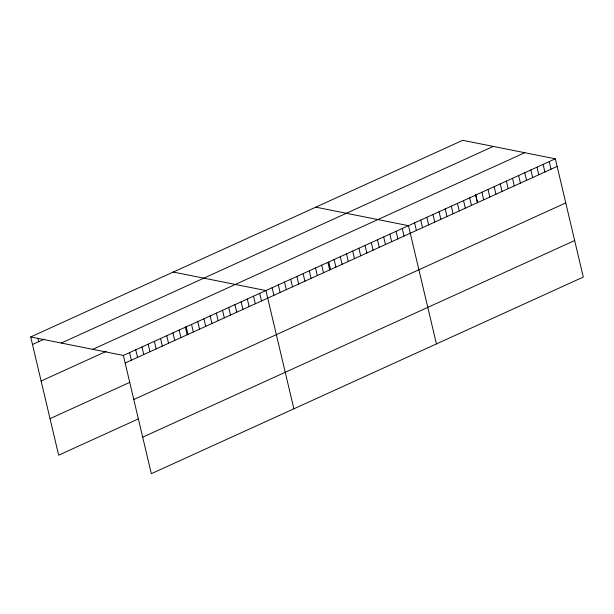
<?xml version="1.0" encoding="UTF-8"?>
<svg xmlns="http://www.w3.org/2000/svg" width="614" height="614" viewBox="0 0 614 614"><rect width="100%" height="100%" fill="white"/><g stroke="black" fill="none" stroke-linecap="round" stroke-linejoin="round"><path stroke-width="0.92" d="M30.7 336.933L462.68 140.307L555.348 158.819L583.3 277.067L151.32 473.693L123.368 355.445L30.7 336.933L58.652 455.181L138.449 418.855M32.488 344.508L44.108 339.212M61.277 343.042L493.265 146.416M92.791 349.335L524.77 152.709M41.123 381.025L106.199 351.408M123.368 355.445L555.348 158.819M125.156 363.02L557.136 166.394M50.018 418.656L129.815 382.33M133.791 399.537L565.77 202.912M142.686 437.168L574.666 240.542M315.811 207.164L408.471 225.676L436.424 343.917M173.255 272.048L265.923 290.56L293.876 408.801M549.231 161.605L551.019 169.18M543.106 164.391L544.902 171.966M536.989 167.177L538.777 174.752M530.872 169.963L532.66 177.538M524.747 172.749L526.536 180.324M518.63 175.535L520.419 183.102M512.513 178.321L514.302 185.888M506.389 181.107L508.177 188.675M500.272 183.893L502.06 191.461M494.147 186.679L495.943 194.247M488.03 189.465L489.819 197.033M481.913 192.251L483.702 199.819M475.789 195.037L477.585 202.605M475.474 194.438L477.454 202.797M469.672 197.815L471.46 205.391M463.555 200.601L465.343 208.177M457.43 203.387L459.226 210.963M451.313 206.174L453.101 213.749M445.196 208.96L446.984 216.535M439.071 211.746L440.86 219.321M432.954 214.532L434.743 222.107M426.837 217.318L428.626 224.885M420.713 220.104L422.501 227.671M414.596 222.89L416.384 230.457M402.277 228.492L404.066 236.068M396.076 231.317L397.872 238.884M389.882 234.141L391.671 241.709M383.681 236.958L385.469 244.533M377.487 239.782L379.275 247.35M371.286 242.599L373.074 250.174M365.092 245.423L366.88 252.991M358.891 248.24L360.679 255.815M352.689 251.065L354.485 258.632M346.496 253.889L348.284 261.457M340.294 256.706L342.09 264.281M334.1 259.53L335.889 267.098M328.797 262.124L330.578 269.653M327.899 262.347L329.687 269.922M321.705 265.171L323.494 272.739M315.504 267.988L317.292 275.563M309.31 270.812L311.098 278.38M303.109 273.637L304.897 281.204M296.907 276.453L298.703 284.029M290.714 279.278L292.502 286.845M284.512 282.095L286.308 289.67M278.319 284.919L280.107 292.487M272.117 287.736L273.905 295.311M259.722 293.385L261.51 300.952M253.528 296.201L255.317 303.776M247.327 299.026L249.115 306.593M241.133 301.842L242.921 309.418M234.932 304.667L236.72 312.234M228.73 307.484L230.526 315.059M222.537 310.308L224.325 317.875M216.335 313.132L218.123 320.7M210.142 315.949L211.93 323.524M203.94 318.773L205.728 326.341M197.746 321.59L199.535 329.165M191.545 324.415L193.333 331.982M186.05 326.172L188.022 334.538M185.351 327.231L187.14 334.807M179.15 330.056L180.938 337.631M172.948 332.88L174.744 340.448M166.755 335.697L168.543 343.272M160.553 338.521L162.342 346.089M154.36 341.338L156.148 348.913M148.158 344.162L149.946 351.73M141.964 346.987L143.753 354.554M135.763 349.803L137.551 357.379M129.569 352.628L131.358 360.195M37.891 338.322L38.69 341.683"/></g></svg>
